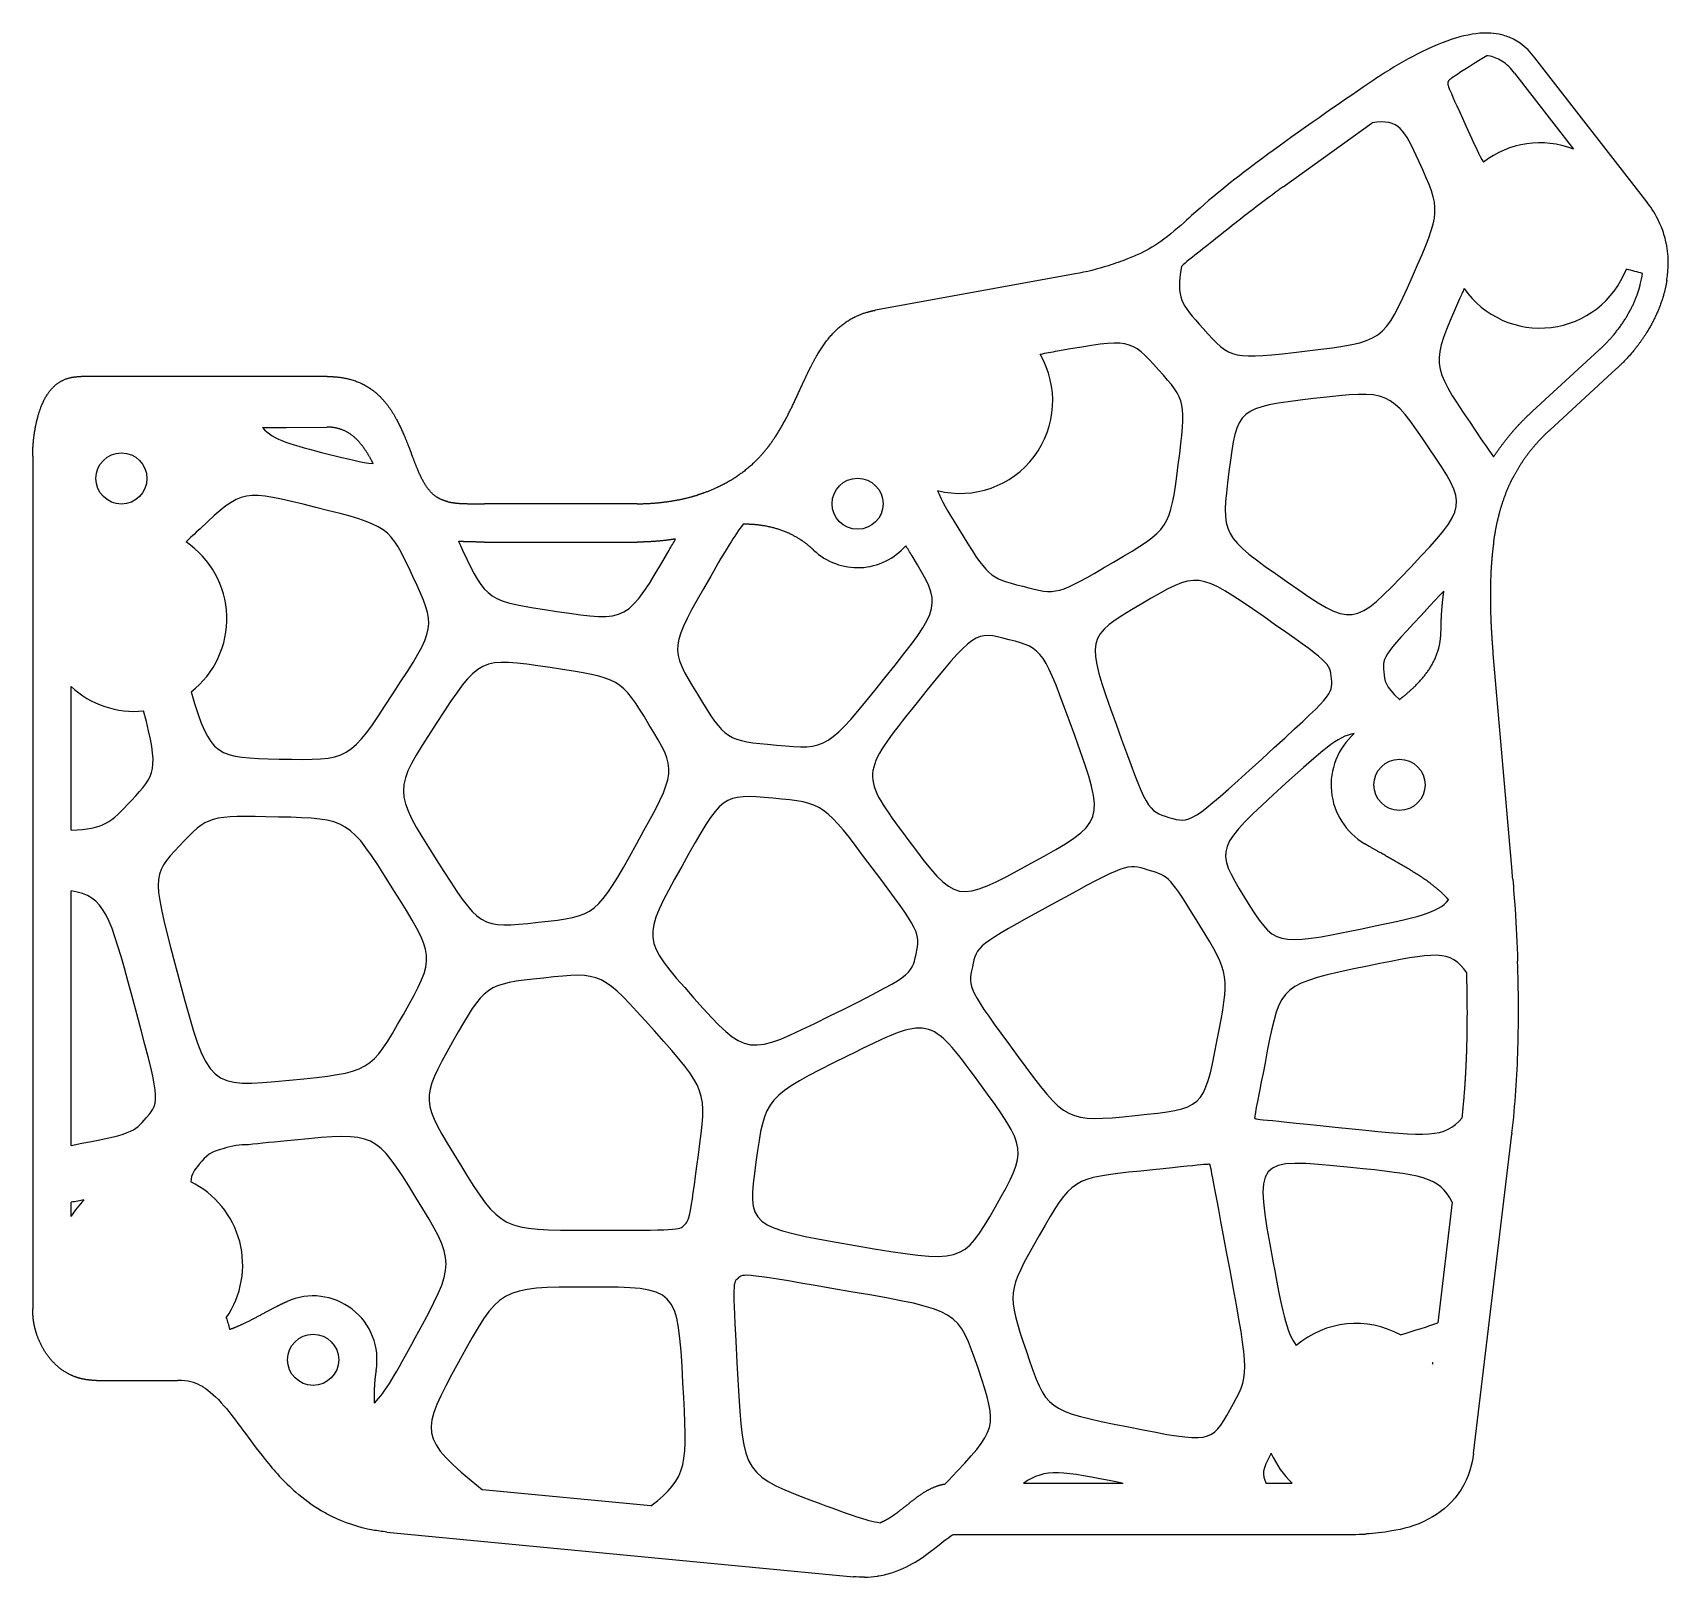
# Model space of a CAD drawing. Header units: millimetres. Extents: x -13 to 115, y -70 to 51.
import ezdxf

# ---------------------------------------------------------------- set-up
doc = ezdxf.new("R2010")
doc.units = ezdxf.units.MM
doc.layers.get('0').update_dxf_attribs({"linetype": 'CONTINUOUS'})

msp = doc.modelspace()

# ---------------------------------------------------------------- linework, layer by layer
for p, q in [((113.27, 37.73), (104.59, 48.91)), ((103.01, 47.69), (107.62, 41.76)), ((84.89, 38.81), (91.86, 43.81)), ((68.62, 31.99), (53.01, 29.15)), ((114.92, 31.51), (114.93, 31.54)), ((109.61, 26.02), (104.41, 21.24)), ((105.76, 19.77), (110.96, 24.55)), ((10.1, 23.96), (-9.15, 23.96)), ((5.04, 19.96), (6.92, 19.96)), ((6.92, 19.96), (10.08, 20)), ((-12.94, 17.73), (-12.94, -49)), ((34.36, 14), (22.4, 14)), ((22.4, 11), (34.36, 11)), ((97.47, 7.16), (97.17, 6.84)), ((102.81, -14.75), (101.32, 2.26)), ((-9.94, -11.55), (-9.94, -0.31)), ((-9.94, -36.22), (-9.94, -16.3)), ((99.79, -60.33), (102.79, -35.33)), ((102.8, -35.27), (102.79, -35.33)), ((-9.94, -41.79), (-9.94, -40.67)), ((98.12, -40.67), (96.99, -50.11)), ((-7.95, -54.62), (-1.6, -54.62)), ((72.38, -62.67), (64.59, -62.67)), ((72.38, -62.67), (72.08, -62.61)), ((85.61, -62.67), (83.56, -62.67)), ((35.43, -64.44), (22.26, -63.18)), ((14.76, -66.48), (51.27, -69.98)), ((59.11, -66.67), (90.07, -66.67))]:
    msp.add_line(p, q)
msp.add_lwpolyline([(96.6, -53.33), (96.61, -53.23), (96.55, -53.25, -0.00321)], format="xyb", close=True)
for centre in [(-6, 15.98), (51.6, 14), (94, -8), (9, -53)]:
    msp.add_circle(centre, 2)
for centre, radius, start, end in [((105, 35), 7.25, 68.8574, 127.6221), ((105, 35), 7.25, 214.9778, 338.6797), ((59.62, 22.06), 7.25, -104.019, 30.1057), ((-5, 5), 7.25, -52.0357, 55.9595), ((51.6, 14), 5, 226.536, 318.9321), ((-5, 5), 7.25, 227.0642, 275.8276), ((94, -8), 5.35, 131.5007, 239.4772), ((3.72, -41.17), 5, 87.4516, 109.8231), ((-3.76, -45.58), 7.25, -34.6667, 63.8584), ((-3.76, -45.58), 7.25, 135.4318, 148.4528), ((9, -53), 5, -9.5666, 114.0826), ((90.61, -57.41), 7.25, 61.3348, 130.2723), ((90.61, -57.41), 7.25, 203.6802, 226.4501)]:
    msp.add_arc(centre, radius, start, end)
for points, degree, knots in [([(102, 50.7), (101.44, 50.84), (100.87, 50.87), (99.49, 50.76), (98.62, 50.54), (95.72, 49.49), (93.54, 48.23), (91.93, 47.13)], 3, [0, 0, 0, 0, 0.1724139, 0.1724139, 0.4165655, 0.4165655, 0.9531404, 0.9531404, 0.9531404, 0.9531404]), ([(104.59, 48.91), (104.26, 49.34), (103.89, 49.73), (103.28, 50.16), (103.1, 50.27), (102.92, 50.36)], 3, [0, 0, 0, 0, 0.1615538, 0.1615538, 0.2241267, 0.2241267, 0.2241267, 0.2241267]), ([(102, 48.65), (101.84, 48.75), (101.67, 48.84), (101.32, 48.98), (101.13, 49.02), (100.91, 49.06), (100.87, 49.06), (100.84, 49.07)], 3, [-1.3659141, -1.3659141, -1.3659141, -1.3659141, -1.2779348, -1.2779348, -1.1897237, -1.1897237, -1.1727761, -1.1727761, -1.1727761, -1.1727761]), ([(103.01, 47.69), (102.87, 47.87), (102.72, 48.05), (102.38, 48.38), (102.2, 48.52), (102, 48.65)], 3, [-0.1404002, -0.1404002, -0.1404002, -0.1404002, -0.070191, -0.070191, 0, 0, 0, 0]), ([(91.93, 47.13), (90.06, 45.85), (86.57, 43.45), (83.82, 41.44), (83.52, 41.22), (83.22, 41)], 3, [0, 0, 0, 0, 0.6809479, 0.6809479, 0.7626186, 0.7626186, 0.7626186, 0.7626186]), ([(84.89, 38.81), (84.79, 38.73), (84.68, 38.66), (84.48, 38.51), (84.37, 38.43), (84.27, 38.35)], 3, [-0.07743656, -0.07743656, -0.07743656, -0.07743656, -0.03871828, -0.03871828, 0, 0, 0, 0]), ([(84.27, 38.35), (83.11, 37.5), (82.08, 36.7), (79.74, 34.84), (78.69, 33.99), (77.59, 33.15)], 3, [-0.831954, -0.831954, -0.831954, -0.831954, -0.4159668, -0.4159668, 0, 0, 0, 0]), ([(114.43, 35.8), (114.36, 35.96), (114.29, 36.12), (113.95, 36.79), (113.63, 37.27), (113.27, 37.73)], 3, [0.3435479, 0.3435479, 0.3435479, 0.3435479, 0.3795625, 0.3795625, 0.5020165, 0.5020165, 0.5020165, 0.5020165]), ([(77.52, 36.36), (77.04, 35.92), (76.3, 35.26), (74.91, 34.22), (74.34, 33.87), (73.74, 33.6)], 3, [0, 0, 0, 0, 0.1961436, 0.1961436, 0.368509, 0.368509, 0.368509, 0.368509]), ([(114.93, 31.54), (115.06, 32.38), (115.11, 33.45), (114.72, 35.04), (114.59, 35.43), (114.43, 35.8)], 3, [0, 0, 0, 0, 0.2566818, 0.2566818, 0.3435479, 0.3435479, 0.3435479, 0.3435479]), ([(72.72, 33.16), (72.23, 32.97), (71.73, 32.79), (70.37, 32.36), (69.51, 32.15), (68.62, 31.99)], 3, [0.1116324, 0.1116324, 0.1116324, 0.1116324, 0.2697807, 0.2697807, 0.5394856, 0.5394856, 0.5394856, 0.5394856]), ([(77.59, 33.15), (77.58, 33.14), (77.57, 33.13), (77.54, 33.11), (77.53, 33.1), (77.52, 33.09)], 3, [-0.008546607, -0.008546607, -0.008546607, -0.008546607, -0.00427331, -0.00427331, 0, 0, 0, 0]), ([(109.61, 26.02), (109.99, 26.37), (110.71, 27.1), (111.5, 28.09), (112.13, 29.14), (112.58, 30.23), (112.78, 30.9), (112.84, 31.15)], 5, [0, 0, 0, 0, 0, 0, 0.2, 0.4, 0.5136637, 0.5136637, 0.5136637, 0.5136637, 0.5136637, 0.5136637]), ([(114.92, 31.51), (114.86, 31.1), (114.65, 30.14), (114.14, 28.66), (113.36, 27.24), (112.33, 25.9), (111.44, 24.99), (110.96, 24.55)], 5, [0.4510681, 0.4510681, 0.4510681, 0.4510681, 0.4510681, 0.4510681, 0.6, 0.8, 1, 1, 1, 1, 1, 1]), ([(47.75, 24.34), (47.97, 24.79), (48.44, 25.7), (49.23, 27), (50.2, 28.06), (51.45, 28.76), (52.47, 29.05), (53.01, 29.15)], 5, [-0.2913407, -0.2913407, -0.2913407, -0.2913407, -0.2913407, -0.2913407, -0.2, -0.1, 0, 0, 0, 0, 0, 0]), ([(44.69, 18.57), (44.79, 18.7), (45.19, 19.26), (45.85, 20.3), (46.45, 21.49), (46.99, 22.72), (47.47, 23.77), (47.73, 24.3), (47.75, 24.34)], 5, [-0.5312276, -0.5312276, -0.5312276, -0.5312276, -0.5312276, -0.5312276, -0.5, -0.4, -0.3, -0.2913407, -0.2913407, -0.2913407, -0.2913407, -0.2913407, -0.2913407]), ([(-12.73, 19.96), (-12.69, 20.18), (-12.57, 20.74), (-12.33, 21.6), (-11.85, 22.7), (-11.1, 23.52), (-10.24, 23.88), (-9.54, 23.96), (-9.15, 23.96)], 5, [0.2660853, 0.2660853, 0.2660853, 0.2660853, 0.2660853, 0.2660853, 0.4, 0.6, 0.8, 1, 1, 1, 1, 1, 1]), ([(10.1, 23.96), (10.67, 23.96), (11.73, 23.87), (13.1, 23.45), (14.49, 22.4), (15.51, 20.8), (16.09, 19.47), (16.44, 18.57), (16.63, 18.08), (16.67, 17.97)], 5, [0, 0, 0, 0, 0, 0, 0.1, 0.2, 0.3, 0.4, 0.4292366, 0.4292366, 0.4292366, 0.4292366, 0.4292366, 0.4292366]), ([(101.36, 17.68), (101.41, 17.74), (101.93, 18.51), (102.49, 19.26), (103.1, 19.97), (103.76, 20.65), (104.41, 21.24)], 5, [-0.2195818, -0.2195818, -0.2195818, -0.2195818, -0.2195818, -0.2195818, -0.2, 0, 0, 0, 0, 0, 0]), ([(-12.94, 17.73), (-12.94, 18.06), (-12.92, 18.5), (-12.89, 18.95), (-12.83, 19.4), (-12.75, 19.85), (-12.73, 19.96)], 5, [0, 0, 0, 0, 0, 0, 0.2, 0.2660853, 0.2660853, 0.2660853, 0.2660853, 0.2660853, 0.2660853]), ([(13.71, 17.14), (13.56, 17.42), (13.23, 18.02), (12.67, 18.89), (12, 19.55), (11.15, 19.91), (10.45, 20), (10.08, 20)], 5, [-0.281693, -0.281693, -0.281693, -0.281693, -0.281693, -0.281693, -0.2, -0.1, 0, 0, 0, 0, 0, 0]), ([(105.76, 19.77), (105.13, 19.19), (104.45, 18.47), (103.86, 17.72), (103.36, 16.96), (102.95, 16.17), (102.87, 16.03)], 5, [0, 0, 0, 0, 0, 0, 0.2, 0.2439583, 0.2439583, 0.2439583, 0.2439583, 0.2439583, 0.2439583]), ([(19.55, 14.16), (19.37, 14.2), (18.98, 14.32), (18.44, 14.6), (17.85, 15.2), (17.37, 16.17), (17.01, 17.08), (16.77, 17.71), (16.67, 17.97)], 5, [-0.7828639, -0.7828639, -0.7828639, -0.7828639, -0.7828639, -0.7828639, -0.7, -0.6, -0.5, -0.4292366, -0.4292366, -0.4292366, -0.4292366, -0.4292366, -0.4292366]), ([(44.69, 18.57), (44.47, 18.28), (43.92, 17.6), (42.96, 16.63), (41.83, 15.82), (40.59, 15.21), (39.62, 14.85), (39.1, 14.69), (39.07, 14.68)], 5, [0.5312276, 0.5312276, 0.5312276, 0.5312276, 0.5312276, 0.5312276, 0.6, 0.7, 0.8, 0.807608, 0.807608, 0.807608, 0.807608, 0.807608, 0.807608]), ([(101.37, 10.97), (101.44, 11.47), (101.61, 12.52), (101.86, 13.55), (102.18, 14.55), (102.61, 15.52), (102.87, 16.03)], 5, [-0.5405561, -0.5405561, -0.5405561, -0.5405561, -0.5405561, -0.5405561, -0.4, -0.2439583, -0.2439583, -0.2439583, -0.2439583, -0.2439583, -0.2439583]), ([(19.55, 14.16), (19.59, 14.15), (19.85, 14.09), (20.35, 14.02), (20.91, 14), (21.51, 14), (22.1, 14), (22.4, 14)], 5, [0.7828639, 0.7828639, 0.7828639, 0.7828639, 0.7828639, 0.7828639, 0.8, 0.9, 1, 1, 1, 1, 1, 1]), ([(34.36, 14), (34.85, 14), (35.8, 14.04), (36.75, 14.14), (37.7, 14.3), (38.63, 14.55), (39.07, 14.68)], 5, [-1, -1, -1, -1, -1, -1, -0.9, -0.807608, -0.807608, -0.807608, -0.807608, -0.807608, -0.807608]), ([(48.16, 10.38), (47.9, 10.62), (47.36, 11.08), (46.5, 11.63), (45.39, 12.08), (44.23, 12.32), (43.38, 12.39), (42.85, 12.4), (42.66, 12.39)], 5, [0, 0, 0, 0, 0, 0, 0.2, 0.4, 0.6, 0.7163062, 0.7163062, 0.7163062, 0.7163062, 0.7163062, 0.7163062]), ([(22.4, 11), (22.13, 11), (21.74, 11.01), (21.33, 11.01), (20.92, 11.02), (20.5, 11.05), (20.38, 11.06)], 5, [-1, -1, -1, -1, -1, -1, -0.9, -0.8585513, -0.8585513, -0.8585513, -0.8585513, -0.8585513, -0.8585513]), ([(37.36, 11.24), (37.32, 11.24), (36.72, 11.14), (36.12, 11.07), (35.52, 11.03), (34.92, 11), (34.36, 11)], 5, [-0.1066053, -0.1066053, -0.1066053, -0.1066053, -0.1066053, -0.1066053, -0.1, 0, 0, 0, 0, 0, 0]), ([(101.37, 10.97), (101.34, 10.76), (101.22, 9.83), (101.12, 8.56), (101.09, 7.25), (101.11, 5.92), (101.15, 4.79), (101.17, 4.44)], 5, [0.5405561, 0.5405561, 0.5405561, 0.5405561, 0.5405561, 0.5405561, 0.6, 0.8, 0.8901465, 0.8901465, 0.8901465, 0.8901465, 0.8901465, 0.8901465]), ([(97.25, 4.15), (97.26, 4.56), (97.27, 5.17), (97.31, 5.77), (97.37, 6.37), (97.45, 6.96), (97.47, 7.16)], 5, [-0.8953787, -0.8953787, -0.8953787, -0.8953787, -0.8953787, -0.8953787, -0.8, -0.7539278, -0.7539278, -0.7539278, -0.7539278, -0.7539278, -0.7539278]), ([(94, -1.33), (94.05, -1.29), (94.44, -0.98), (95.13, -0.39), (96.06, 0.52), (96.78, 1.57), (97.16, 2.77), (97.25, 3.67), (97.25, 4.15)], 5, [0.3668537, 0.3668537, 0.3668537, 0.3668537, 0.3668537, 0.3668537, 0.4, 0.6, 0.8, 1, 1, 1, 1, 1, 1]), ([(97.84, -17), (97.72, -16.86), (97.3, -16.41), (96.47, -15.69), (95.13, -14.8), (93.7, -13.99), (92.47, -13.3), (91.67, -12.84), (91.28, -12.61)], 5, [-0.6810543, -0.6810543, -0.6810543, -0.6810543, -0.6810543, -0.6810543, -0.6, -0.4, -0.2, 0, 0, 0, 0, 0, 0]), ([(98.91, -34.07), (98.97, -33.44), (99.11, -32.02), (99.26, -29.81), (99.32, -27.54), (99.32, -25.26), (99.29, -23.62), (99.26, -22.77), (99.26, -22.72)], 5, [-0.9599003, -0.9599003, -0.9599003, -0.9599003, -0.9599003, -0.9599003, -0.8, -0.6, -0.4, -0.3852516, -0.3852516, -0.3852516, -0.3852516, -0.3852516, -0.3852516]), ([(102.8, -35.27), (103.06, -33.04), (103.21, -30.82), (103.27, -28.62), (103.33, -26.33), (103.32, -24.06), (103.24, -21.81)], 3, [-0.9971218, -0.9971218, -0.9971218, -0.9971218, -0.6780127, -0.6780127, -0.6780127, -0.346451, -0.346451, -0.346451, -0.346451]), ([(2.47, -50.61), (2.57, -50.58), (2.94, -50.45), (3.58, -50.18), (4.48, -49.72), (5.37, -49.22), (6.16, -48.8), (6.69, -48.55), (6.96, -48.44)], 5, [-0.6693089, -0.6693089, -0.6693089, -0.6693089, -0.6693089, -0.6693089, -0.6, -0.4, -0.2, 0, 0, 0, 0, 0, 0]), ([(-9.11, -54.49), (-9.23, -54.46), (-9.67, -54.34), (-10.38, -54.04), (-11.25, -53.41), (-11.95, -52.55), (-12.41, -51.65), (-12.64, -51), (-12.73, -50.64), (-12.74, -50.62)], 5, [-0.8715001, -0.8715001, -0.8715001, -0.8715001, -0.8715001, -0.8715001, -0.8, -0.6, -0.4, -0.2, -0.184523, -0.184523, -0.184523, -0.184523, -0.184523, -0.184523]), ([(0.37, -55.11), (0.32, -55.08), (0.27, -55.06), (0.22, -55.03), (-0.28, -54.76), (-0.76, -54.62), (-1.6, -54.62)], 3, [0.8046622, 0.8046622, 0.8046622, 0.8046622, 0.8211599, 0.8211599, 0.8211599, 1, 1, 1, 1]), ([(13.93, -53.83), (13.85, -54.29), (13.8, -54.79), (13.77, -55.31), (13.76, -55.82), (13.79, -56.34), (13.79, -56.39)], 5, [0, 0, 0, 0, 0, 0, 0.2, 0.2216574, 0.2216574, 0.2216574, 0.2216574, 0.2216574, 0.2216574]), ([(0.37, -55.11), (0.86, -55.41), (1.42, -55.89), (2.05, -56.62), (2.96, -57.68), (3.96, -59.2), (5.24, -60.8), (5.93, -61.66), (6.72, -62.55), (7.65, -63.37)], 3, [-0.8046622, -0.8046622, -0.8046622, -0.8046622, -0.6327296, -0.6327296, -0.6327296, -0.385935, -0.385935, -0.385935, -0.2542391, -0.2542391, -0.2542391, -0.2542391]), ([(99.79, -60.33), (99.78, -60.39), (99.78, -60.44), (99.77, -60.5), (99.62, -61.51), (99.23, -62.61), (98.59, -63.49), (97.93, -64.41), (97.07, -65.05), (96.29, -65.46), (95.22, -66.03), (94.26, -66.25), (93.4, -66.4), (92.69, -66.52), (92.03, -66.59), (91.4, -66.63)], 3, [-1, -1, -1, -1, -0.9903296, -0.9903296, -0.9903296, -0.8077832, -0.8077832, -0.8077832, -0.6197644, -0.6197644, -0.6197644, -0.3629127, -0.3629127, -0.3629127, -0.1512581, -0.1512581, -0.1512581, -0.1512581]), ([(54.46, -65.13), (54.51, -65.1), (54.83, -64.87), (55.42, -64.41), (56.17, -63.77), (56.95, -63.21), (57.73, -62.87), (58.25, -62.75), (58.45, -62.72)], 5, [-0.6345089, -0.6345089, -0.6345089, -0.6345089, -0.6345089, -0.6345089, -0.6, -0.4, -0.2, -0.0743024, -0.0743024, -0.0743024, -0.0743024, -0.0743024, -0.0743024]), ([(10.47, -65.27), (10.18, -65.13), (9.89, -64.97), (9.62, -64.81), (8.89, -64.38), (8.24, -63.89), (7.65, -63.37)], 3, [0.1397911, 0.1397911, 0.1397911, 0.1397911, 0.1711286, 0.1711286, 0.1711286, 0.2542391, 0.2542391, 0.2542391, 0.2542391]), ([(54.42, -69.62), (55.15, -69.37), (55.78, -69.04), (56.31, -68.71), (57.35, -68.05), (58.04, -67.41), (58.51, -67.06), (58.84, -66.81), (59.04, -66.7), (59.11, -66.67)], 3, [-0.8171783, -0.8171783, -0.8171783, -0.8171783, -0.6763673, -0.6763673, -0.6763673, -0.3939888, -0.3939888, -0.3939888, -0.1986225, -0.1986225, -0.1986225, -0.1986225]), ([(53.16, -69.93), (53.2, -69.92), (53.23, -69.92), (53.26, -69.91), (53.67, -69.84), (54.06, -69.74), (54.42, -69.62)], 3, [-0.89341491, -0.89341491, -0.89341491, -0.89341491, -0.88766489, -0.88766489, -0.88766489, -0.81717835, -0.81717835, -0.81717835, -0.81717835])]:
    msp.add_open_spline(points, degree=degree, knots=knots)
for points, degree in [([(102.92, 50.36), (102.63, 50.51), (102.32, 50.62), (102, 50.7)], 3), ([(100.84, 49.07), (97.84, 47.2), (97.83, 47.16), (97.79, 47)], 3), ([(97.79, 47), (97.74, 46.77), (97.74, 46.77), (99.51, 42.89)], 3), ([(95.51, 40.81), (94.39, 43.27), (93.98, 44.17), (91.86, 43.81)], 3), ([(99.51, 42.89), (99.92, 41.99), (100.23, 41.3), (100.57, 40.74)], 3), ([(83.22, 41), (81.37, 39.63), (79.47, 38.13), (77.74, 36.56)], 3), ([(95.02, 31.8), (97.28, 36.93), (97.28, 36.93), (95.51, 40.81)], 3), ([(77.74, 36.56), (77.67, 36.49), (77.6, 36.43), (77.52, 36.36)], 3), ([(73.74, 33.6), (73.4, 33.44), (73.06, 33.3), (72.72, 33.16)], 3), ([(76.94, 32.56), (76.53, 30.07), (76.87, 29.69), (78.64, 27.71)], 3), ([(77.52, 33.09), (77.32, 32.94), (77.13, 32.75), (76.94, 32.56)], 3), ([(113.01, 32.03), (112.63, 32.13), (112.21, 32.24), (111.75, 32.36)], 3), ([(112.84, 31.15), (112.92, 31.44), (112.97, 31.74), (113.01, 32.03)], 3), ([(86.79, 25.97), (92.76, 26.67), (92.76, 26.67), (95.02, 31.8)], 3), ([(99.06, 30.84), (98.95, 30.59), (98.83, 30.32), (98.7, 30.04)], 3), ([(98.7, 30.04), (96.44, 24.91), (96.44, 24.91), (99.52, 20.35)], 3), ([(78.64, 27.71), (80.83, 25.27), (80.83, 25.27), (86.79, 25.97)], 3), ([(67.25, 25.94), (66.76, 25.85), (66.3, 25.77), (65.89, 25.69)], 3), ([(75.14, 24.49), (72.95, 26.94), (72.95, 26.94), (67.25, 25.94)], 3), ([(76.69, 17.04), (77.33, 22.05), (77.33, 22.05), (75.14, 24.49)], 3), ([(87.27, 22.23), (81.3, 21.52), (81.3, 21.52), (80.66, 16.52)], 3), ([(96.31, 18.37), (93.23, 22.93), (93.23, 22.93), (87.27, 22.23)], 3), ([(5.04, 19.96), (5.89, 18.98), (7.32, 18.62), (10.19, 17.89)], 3), ([(99.52, 20.35), (100.31, 19.19), (100.89, 18.32), (101.36, 17.68)], 3), ([(94.88, 9.05), (99.39, 13.82), (99.39, 13.82), (96.31, 18.37)], 3), ([(10.19, 17.89), (11.7, 17.51), (12.81, 17.23), (13.71, 17.14)], 3), ([(71.63, 9.43), (76.05, 12.04), (76.05, 12.04), (76.69, 17.04)], 3), ([(80.66, 16.52), (80.02, 11.51), (80.02, 11.51), (85.2, 7.9)], 3), ([(9.22, 13.71), (3.48, 15.16), (3.48, 15.16), (0.16, 12.05)], 3), ([(57.86, 15.02), (58.13, 14.29), (58.66, 13.43), (59.44, 12.15)], 3), ([(16.81, 8.31), (14.96, 12.27), (14.96, 12.27), (9.22, 13.71)], 3), ([(0.16, 12.05), (-0.26, 11.66), (-0.63, 11.32), (-0.94, 11.01)], 3), ([(42.66, 12.39), (41.97, 11.56), (41.23, 10.29), (40.11, 8.34)], 3), ([(59.44, 12.15), (61.83, 8.24), (61.83, 8.24), (64.52, 7.54)], 3), ([(20.38, 11.06), (20.48, 10.84), (20.59, 10.61), (20.7, 10.36)], 3), ([(20.7, 10.36), (22.55, 6.41), (22.55, 6.41), (28.08, 5.57)], 3), ([(28.08, 5.57), (33.6, 4.74), (33.6, 4.74), (36.85, 10.37)], 3), ([(36.85, 10.37), (37.03, 10.67), (37.2, 10.97), (37.36, 11.24)], 3), ([(55.86, 9.92), (55.69, 10.21), (55.53, 10.47), (55.37, 10.72)], 3), ([(53.74, 0.38), (58.25, 6.01), (58.25, 6.01), (55.86, 9.92)], 3), ([(64.52, 7.54), (67.2, 6.83), (67.2, 6.83), (71.63, 9.43)], 3), ([(85.2, 7.9), (90.38, 4.28), (90.38, 4.28), (94.88, 9.05)], 3), ([(15.25, -0.87), (18.66, 4.36), (18.66, 4.36), (16.81, 8.31)], 3), ([(40.11, 8.34), (36.85, 2.71), (36.85, 2.71), (39.07, -0.91)], 3), ([(83.4, 5.14), (78.23, 8.76), (78.23, 8.76), (73.8, 6.15)], 3), ([(97.17, 6.84), (92.67, 2.07), (92.67, 2.07), (92.77, 0.85)], 3), ([(73.8, 6.15), (69.38, 3.55), (69.38, 3.55), (71.83, -3.25)], 3), ([(88.68, 0.3), (88.58, 1.52), (88.58, 1.52), (83.4, 5.14)], 3), ([(101.17, 4.44), (101.19, 4.01), (101.22, 3.57), (101.25, 3.14), (101.28, 2.7), (101.32, 2.26)], 5), ([(63.45, 3.36), (60.77, 4.07), (60.77, 4.07), (56.25, -1.56)], 3), ([(68.59, -4.14), (66.14, 2.65), (66.14, 2.65), (63.45, 3.36)], 3), ([(27.55, 1.18), (22.02, 2.02), (22.02, 2.02), (18.62, -3.21)], 3), ([(35.28, -3.27), (33.07, 0.35), (33.07, 0.35), (27.55, 1.18)], 3), ([(45.26, -4.89), (49.23, -5.26), (49.23, -5.26), (53.74, 0.38)], 3), ([(83.22, -5.98), (88.78, -0.92), (88.78, -0.92), (88.68, 0.3)], 3), ([(92.77, 0.85), (92.83, 0.09), (92.86, -0.2), (94, -1.33)], 3), ([(-0.54, -0.72), (0.92, -5.86), (1.48, -5.88), (6.35, -5.98)], 3), ([(6.35, -5.98), (11.85, -6.1), (11.85, -6.1), (15.25, -0.87)], 3), ([(39.07, -0.91), (41.28, -4.53), (41.28, -4.53), (45.26, -4.89)], 3), ([(-5.22, -9.22), (-3.32, -7.19), (-3.04, -6.9), (-4.26, -2.21)], 3), ([(56.25, -1.56), (51.74, -7.2), (51.74, -7.2), (55.53, -12.27)], 3), ([(18.62, -3.21), (15.21, -8.44), (15.21, -8.44), (18.63, -13.84)], 3), ([(34.33, -12.58), (37.5, -6.89), (37.5, -6.89), (35.28, -3.27)], 3), ([(71.83, -3.25), (74.28, -10.04), (74.28, -10.04), (75.96, -10.55)], 3), ([(65.18, -14.14), (71.04, -10.93), (71.04, -10.93), (68.59, -4.14)], 3), ([(90.46, -3.99), (89.21, -4.15), (87.82, -5.42), (85.09, -7.9)], 3), ([(75.96, -10.55), (77.65, -11.05), (77.65, -11.05), (83.22, -5.98)], 3), ([(44.98, -9.05), (41.01, -8.69), (41.01, -8.69), (37.84, -14.38)], 3), ([(85.09, -7.9), (79.52, -12.97), (79.52, -12.97), (81.88, -16.82)], 3), ([(-9.94, -11.55), (-7.31, -11.44), (-6.89, -10.99), (-5.22, -9.22)], 3), ([(52.74, -14.49), (48.95, -9.41), (48.95, -9.41), (44.98, -9.05)], 3), ([(6.28, -10.52), (0.78, -10.4), (0.78, -10.4), (-1.45, -12.77)], 3), ([(15.19, -16.05), (11.78, -10.64), (11.78, -10.64), (6.28, -10.52)], 3), ([(-1.45, -12.77), (-3.67, -15.14), (-3.67, -15.14), (-1.43, -23.44)], 3), ([(26.6, -18.76), (31.16, -18.27), (31.16, -18.27), (34.33, -12.58)], 3), ([(55.53, -12.27), (59.32, -17.35), (59.32, -17.35), (65.18, -14.14)], 3), ([(18.63, -13.84), (22.04, -19.25), (22.04, -19.25), (26.6, -18.76)], 3), ([(37.84, -14.38), (34.67, -20.06), (34.67, -20.06), (38.8, -24.69)], 3), ([(56.18, -21.24), (56.53, -19.57), (56.53, -19.57), (52.74, -14.49)], 3), ([(74.34, -14.67), (72.65, -14.16), (72.65, -14.16), (66.79, -17.37)], 3), ([(78.38, -19.02), (76.02, -15.17), (76.02, -15.17), (74.34, -14.67)], 3), ([(102.86, -15.39), (102.84, -15.18), (102.83, -14.97), (102.81, -14.75)], 3), ([(-5.19, -24.46), (-6.87, -18.24), (-7.29, -16.69), (-9.94, -16.3)], 3), ([(16.06, -25.97), (18.61, -21.45), (18.61, -21.45), (15.19, -16.05)], 3), ([(102.86, -15.39), (102.93, -16.16), (102.98, -16.94), (103.04, -17.71)], 3), ([(66.79, -17.37), (60.93, -20.58), (60.93, -20.58), (60.58, -22.25)], 3), ([(81.88, -16.82), (84.24, -20.66), (84.24, -20.66), (91.06, -19.26)], 3), ([(91.06, -19.26), (95.47, -18.35), (97.03, -18.02), (97.84, -17)], 3), ([(103.04, -17.71), (103.13, -19.08), (103.2, -20.44), (103.24, -21.81)], 3), ([(79.71, -28.1), (80.74, -22.86), (80.74, -22.86), (78.38, -19.02)], 3), ([(49.38, -26.11), (55.83, -22.91), (55.83, -22.91), (56.18, -21.24)], 3), ([(99.26, -22.72), (98, -20.85), (96.83, -21.09), (91.51, -22.19)], 3), ([(35.71, -27.26), (31.58, -22.63), (31.58, -22.63), (27.02, -23.12)], 3), ([(60.58, -22.25), (60.23, -23.92), (60.23, -23.92), (64.08, -29.18)], 3), ([(91.51, -22.19), (84.69, -23.6), (84.69, -23.6), (83.66, -28.83)], 3), ([(-1.43, -23.44), (0.81, -31.73), (0.81, -31.73), (7.16, -31.11)], 3), ([(27.02, -23.12), (22.46, -23.61), (22.46, -23.61), (19.91, -28.12)], 3), ([(-4.03, -34.03), (-2.95, -32.76), (-2.95, -32.76), (-5.19, -24.46)], 3), ([(38.8, -24.69), (42.93, -29.32), (42.93, -29.32), (49.38, -26.11)], 3), ([(7.16, -31.11), (13.51, -30.49), (13.51, -30.49), (16.06, -25.97)], 3), ([(19.91, -28.12), (17.36, -32.64), (17.36, -32.64), (20.53, -37.75)], 3), ([(39.15, -36.96), (39.84, -31.89), (39.84, -31.89), (35.71, -27.26)], 3), ([(61.09, -31.28), (57.23, -26.03), (57.23, -26.03), (50.79, -29.23)], 3), ([(73.31, -33.88), (78.69, -33.33), (78.69, -33.33), (79.71, -28.1)], 3), ([(50.79, -29.23), (44.34, -32.44), (44.34, -32.44), (43.65, -37.52)], 3), ([(64.08, -29.18), (67.94, -34.43), (67.94, -34.43), (73.31, -33.88)], 3), ([(83.66, -28.83), (82.64, -34.06), (82.64, -34.06), (82.68, -34.11)], 3), ([(62.39, -41.02), (64.94, -36.54), (64.94, -36.54), (61.09, -31.28)], 3), ([(-9.94, -36.22), (-5.11, -35.3), (-5.03, -35.21), (-4.03, -34.03)], 3), ([(82.68, -34.11), (82.72, -34.15), (82.72, -34.15), (90.3, -34.92)], 3), ([(90.3, -34.92), (96.21, -35.53), (97.51, -35.66), (98.91, -34.07)], 3), ([(7.53, -35.81), (6, -35.95), (4.84, -36.07), (3.94, -36.17)], 3), ([(17.04, -40.29), (13.88, -35.18), (13.88, -35.18), (7.53, -35.81)], 3), ([(2.03, -36.46), (0.94, -36.71), (0.67, -37.02), (0.09, -37.7)], 3), ([(38.05, -42.45), (38.46, -42.04), (38.46, -42.04), (39.15, -36.96)], 3), ([(0.09, -37.7), (-0.29, -38.15), (-0.54, -38.45), (-0.57, -39.07)], 3), ([(20.53, -37.75), (23.69, -42.86), (23.69, -42.86), (30.66, -42.86)], 3), ([(43.65, -37.52), (42.96, -42.59), (42.96, -42.59), (51.4, -44.05)], 3), ([(73.75, -38.23), (68.37, -38.78), (68.37, -38.78), (65.82, -43.26)], 3), ([(79.17, -37.72), (79.12, -37.67), (79.12, -37.67), (73.75, -38.23)], 3), ([(80.74, -45.99), (79.21, -37.76), (79.21, -37.76), (79.17, -37.72)], 3), ([(90.17, -37.95), (82.59, -37.17), (82.59, -37.17), (84.12, -45.4)], 3), ([(98.12, -40.67), (97.17, -38.66), (95.65, -38.51), (90.17, -37.95)], 3), ([(-8.93, -40.49), (-9.24, -40.55), (-9.58, -40.61), (-9.94, -40.67)], 3), ([(16.99, -51.28), (20.2, -45.4), (20.2, -45.4), (17.04, -40.29)], 3), ([(51.4, -44.05), (59.84, -45.5), (59.84, -45.5), (62.39, -41.02)], 3), ([(30.66, -42.86), (37.64, -42.86), (37.64, -42.86), (38.05, -42.45)], 3), ([(65.82, -43.26), (63.26, -47.74), (63.26, -47.74), (64.81, -52.36)], 3), ([(80.76, -56.88), (82.27, -54.21), (82.27, -54.21), (80.74, -45.99)], 3), ([(84.12, -45.4), (84.77, -48.89), (85.14, -50.9), (85.92, -51.88)], 3), ([(30.56, -47.31), (23.58, -47.31), (23.58, -47.31), (20.37, -53.19)], 3), ([(37.94, -54.81), (37.53, -47.31), (37.53, -47.31), (30.56, -47.31)], 3), ([(42.22, -46.63), (41.81, -47.04), (41.81, -47.04), (42.23, -54.53)], 3), ([(51.07, -47.67), (42.64, -46.21), (42.64, -46.21), (42.22, -46.63)], 3), ([(61.05, -53.74), (59.51, -49.12), (59.51, -49.12), (51.07, -47.67)], 3), ([(-12.74, -50.62), (-12.82, -50.31), (-12.88, -50), (-12.92, -49.68), (-12.94, -49.34), (-12.94, -49)], 5), ([(2.2, -49.7), (2.3, -50.01), (2.39, -50.32), (2.47, -50.61)], 3), ([(94.09, -51.05), (95.26, -50.69), (96.21, -50.39), (96.99, -50.11)], 3), ([(13.79, -56.39), (14.68, -55.52), (15.48, -54.05), (16.99, -51.28)], 3), ([(64.81, -52.36), (66.35, -56.97), (66.35, -56.97), (72.8, -58.26)], 3), ([(20.37, -53.19), (17.34, -58.73), (17.16, -59.05), (22.26, -63.18)], 3), ([(58.71, -62.45), (62.59, -58.36), (62.59, -58.36), (61.05, -53.74)], 3), ([(-7.95, -54.62), (-8.2, -54.62), (-8.44, -54.6), (-8.67, -54.58), (-8.89, -54.54), (-9.11, -54.49)], 5), ([(35.43, -64.44), (38.35, -62.17), (38.3, -61.31), (37.94, -54.81)], 3), ([(42.23, -54.53), (42.64, -62.03), (42.64, -62.03), (48.73, -64.28)], 3), ([(72.8, -58.26), (79.26, -59.54), (79.26, -59.54), (80.76, -56.88)], 3), ([(83.97, -60.32), (83.23, -61.68), (83.24, -61.92), (83.56, -62.67)], 3), ([(58.45, -62.72), (58.54, -62.63), (58.62, -62.54), (58.71, -62.45)], 3), ([(72.08, -62.61), (67.67, -61.73), (66.27, -61.45), (64.59, -62.67)], 3), ([(13.68, -66.33), (12.55, -66.12), (11.46, -65.75), (10.47, -65.27)], 3), ([(48.73, -64.28), (50.9, -65.08), (52.29, -65.6), (53.36, -65.75)], 3), ([(53.36, -65.75), (53.59, -65.65), (53.82, -65.54), (54.04, -65.42), (54.25, -65.28), (54.46, -65.13)], 5), ([(14.76, -66.48), (14.4, -66.44), (14.04, -66.39), (13.68, -66.33)], 3), ([(90.07, -66.67), (90.41, -66.67), (90.76, -66.66), (91.11, -66.65)], 3), ([(91.11, -66.65), (91.21, -66.64), (91.3, -66.64), (91.4, -66.63)], 3), ([(52.15, -70.02), (51.85, -70.02), (51.56, -70.01), (51.27, -69.98)], 3), ([(52.15, -70.02), (52.49, -70.01), (52.83, -69.98), (53.16, -69.93)], 3)]:
    msp.add_open_spline(points, degree=degree)

doc.saveas('drawing.dxf')
